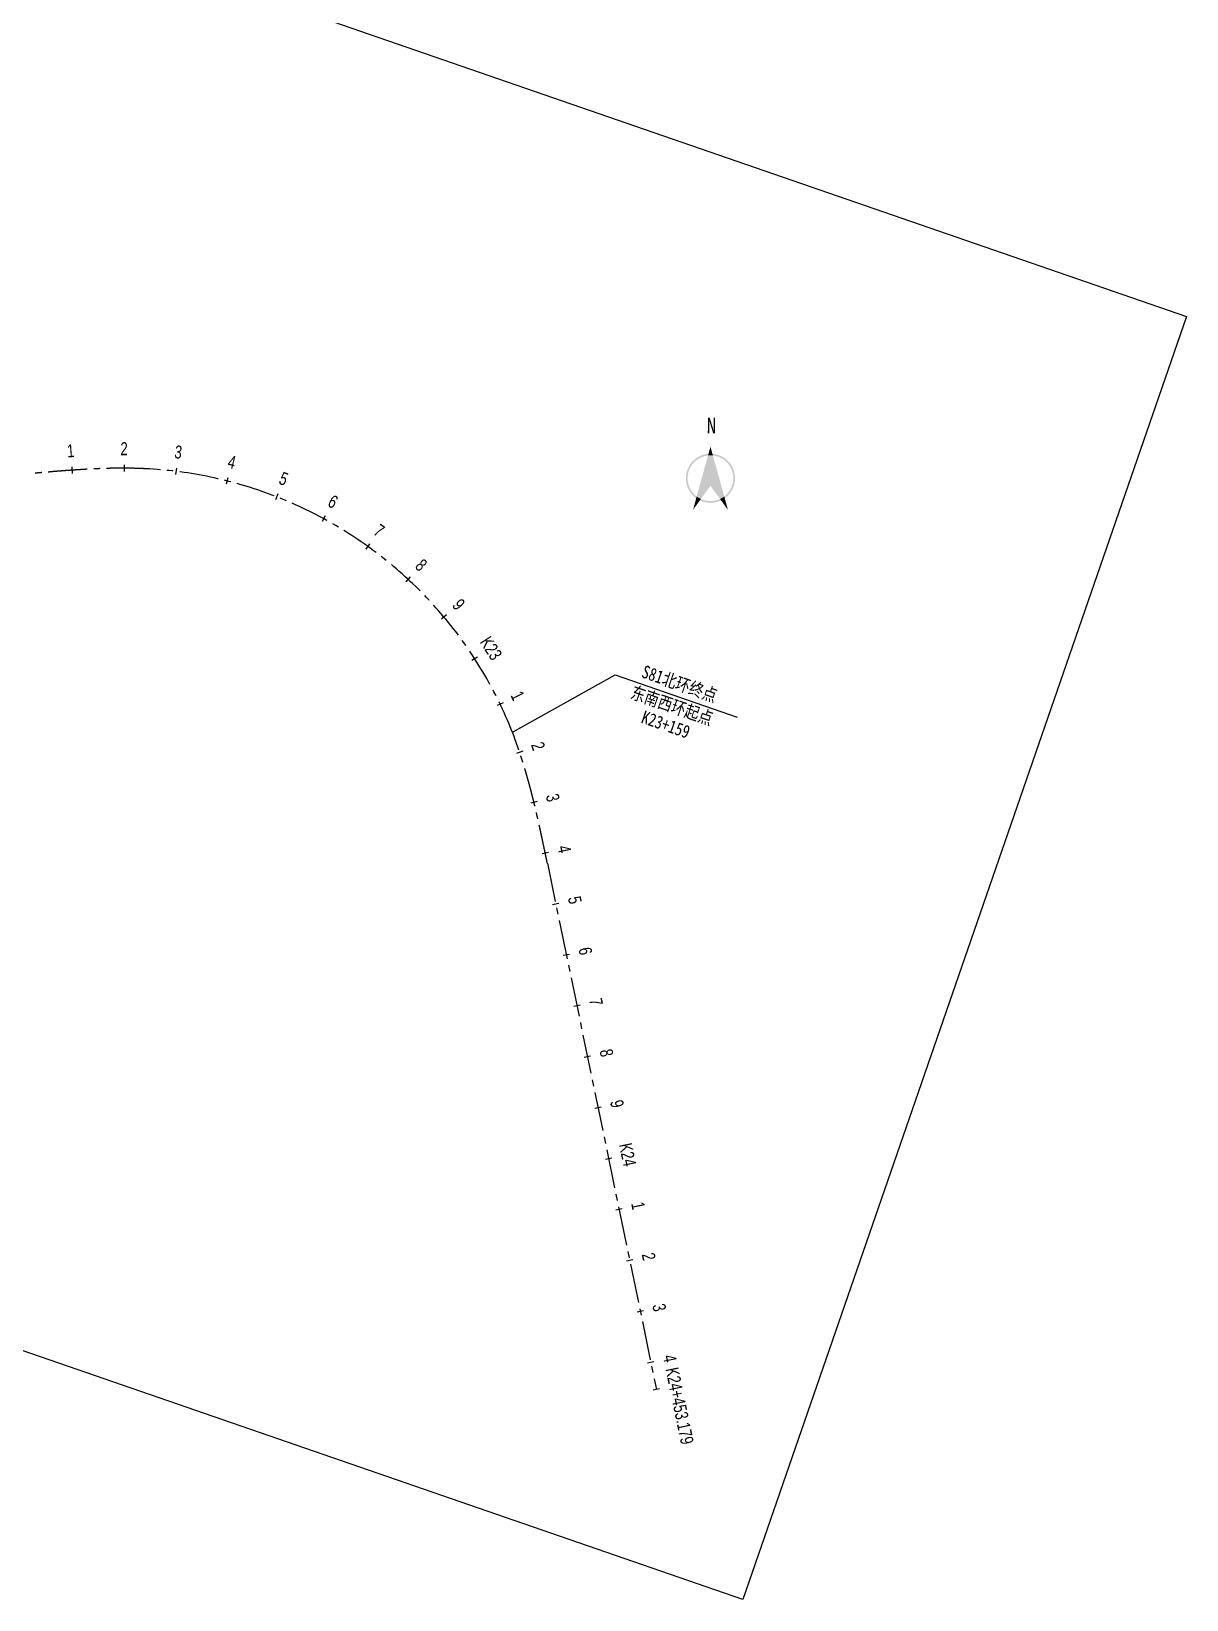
# Model space of a CAD drawing. Header units: millimetres. Extents: x 29316 to 52938, y 29851 to 35526.
# Drawn here: x 50718 to 52938, y 29851 to 32866 of the extents above; entities that cross this region are included whole.
import ezdxf
from ezdxf.enums import TextEntityAlignment as Align

# ---------------------------------------------------------------- set-up
doc = ezdxf.new("R2010")
doc.units = ezdxf.units.MM
doc.header["$MEASUREMENT"] = 0
doc.linetypes.add('CENTER2', pattern=[1.125, 0.75, -0.125, 0.125, -0.125])
doc.layers.get('0').update_dxf_attribs({"linetype": 'CONTINUOUS'})
for name, color, linetype in [('D-指北针', 7, 'CONTINUOUS'), ('PILE', 7, 'CONTINUOUS'), ('标注_桩号', 2, 'CONTINUOUS'), ('桥梁', 5, 'CONTINUOUS')]:
    doc.layers.add(name, color=color, linetype=linetype)
doc.layers.add('平面分图边界', color=1, linetype='CONTINUOUS', plot=False)
doc.styles.get("Standard").update_dxf_attribs({"font": 'rc9.shx', "width": 0.75, "height": 6, "bigfont": 'hztxt.shx'})
doc.styles.add('桥梁', font='', dxfattribs={"width": 0.75})
doc.styles.add('黑体', font='')
doc.styles.get('桥梁').set_extended_font_data('SimHei')
doc.styles.get('黑体').set_extended_font_data('SimHei')

# ---------------------------------------------------------------- blocks, each defined once
blk = doc.blocks.new('zbz1')
at = {"layer": 'D-指北针'}
for color, points in [(1, [(11235, 10605.11), (11234.62, 10603.75, -0.019769), (11235, 10603.77)]), (250, [(11235, 10605.11), (11235, 10603.77, -0.019769), (11235.37, 10603.75)]), (256, [(11234.62, 10603.75, 0.700829), (11232.26, 10595.18), (11232.35, 10595.52, -0.680298), (11234.53, 10603.41)]), (1, [(11235, 10603.43, 0.026723), (11234.53, 10603.41), (11232.35, 10595.52, 0.053486), (11233.16, 10595.04), (11235, 10597.57)]), (1, [(11235, 10603.77, 0.019769), (11234.62, 10603.75), (11234.53, 10603.41, -0.026723), (11235, 10603.43)]), (250, [(11235.37, 10603.75, 0.019769), (11235, 10603.77), (11235, 10603.43, -0.026723), (11235.47, 10603.41)]), (250, [(11235.47, 10603.41, 0.026723), (11235, 10603.43), (11235, 10597.57), (11236.84, 10595.04, 0.053486), (11237.64, 10595.52)]), (7, [(11235.37, 10603.75), (11235.47, 10603.41, -0.680298), (11237.64, 10595.52), (11237.74, 10595.18, 0.700829)]), (1, [(11232.35, 10595.52), (11232.26, 10595.18, 0.042977), (11232.96, 10594.77), (11233.16, 10595.04, -0.053486)]), (250, [(11237.74, 10595.18), (11237.64, 10595.52, -0.053486), (11236.84, 10595.04), (11237.04, 10594.77, 0.042977)]), (1, [(11232.96, 10594.77, -0.042977), (11232.26, 10595.18), (11231.65, 10592.96)]), (7, [(11237.04, 10594.77), (11236.84, 10595.04, -0.108285), (11235, 10594.64, -0.108285), (11233.16, 10595.04), (11232.96, 10594.77, 0.111862), (11235, 10594.3, 0.111862)]), (250, [(11237.74, 10595.18, -0.042977), (11237.04, 10594.77), (11238.35, 10592.96)])]:
    blk.add_hatch(color=color, dxfattribs=at).paths.add_polyline_path(points)
at = {"layer": 'D-指北针', "style": '黑体', "width": 0.9}
blk.add_text('N', height=2.99, rotation=359.8293, dxfattribs=at).set_placement((11234.26, 10606.78), align=Align.BOTTOM_LEFT)

msp = doc.modelspace()

# ---------------------------------------------------------------- linework, layer by layer
at = {"color": 1, "linetype": 'CENTER2', "ltscale": 100}
msp.add_line((51709.7, 31267.1), (51919.3, 30255.2), dxfattribs=at)
at = {"color": 1, "linetype": 'CENTER2', "ltscale": 100, "flags": 128}
for points in [[(50937.7, 32025.5, -0.000381), (50936.5, 32025.5, -0.000379), (50935.3, 32025.6, -0.000377), (50934, 32025.6, -0.000375), (50932.8, 32025.7, -0.000372), (50931.6, 32025.7, -0.00037), (50930.4, 32025.8, -0.000368), (50929.2, 32025.8, -0.000366), (50927.9, 32025.9, -0.000364), (50926.7, 32025.9, -0.000362), (50925.5, 32026, -0.00036), (50924.3, 32026, -0.000358), (50923, 32026.1, -0.000355), (50921.8, 32026.1, -0.000353), (50920.6, 32026.1, -0.000351), (50919.4, 32026.2, -0.000349), (50918.2, 32026.2, -0.000347), (50916.9, 32026.2, -0.000345), (50915.7, 32026.3, -0.000343), (50914.5, 32026.3, -0.000341), (50913.3, 32026.3, -0.000338), (50912.1, 32026.3, -0.000336), (50910.8, 32026.4, -0.000334), (50909.6, 32026.4, -0.000332), (50908.4, 32026.4, -0.00033), (50907.2, 32026.4, -0.000328), (50905.9, 32026.4, -0.000326), (50904.7, 32026.5, -0.000324), (50903.5, 32026.5, -0.000321), (50902.3, 32026.5, -0.000319), (50901.1, 32026.5, -0.000317), (50899.8, 32026.5, -0.000315), (50898.6, 32026.5, -0.000313), (50897.4, 32026.5, -0.000311), (50896.2, 32026.5, -0.000309), (50894.9, 32026.5, -0.000307), (50893.7, 32026.5, -0.000304), (50892.5, 32026.5, -0.000302), (50891.3, 32026.5, -0.0003), (50890.1, 32026.5, -0.000298), (50888.8, 32026.5, -0.000296), (50887.6, 32026.5, -0.000294), (50886.4, 32026.5, -0.000292), (50885.2, 32026.5, -0.00029), (50883.9, 32026.5, -0.000288), (50882.7, 32026.5, -0.000285), (50881.5, 32026.5, -0.000283), (50880.3, 32026.4, -0.000281), (50879.1, 32026.4, -0.000279), (50877.8, 32026.4, -0.000277), (50876.6, 32026.4, -0.000275), (50875.4, 32026.4, -0.000273), (50874.2, 32026.4, -0.000271), (50872.9, 32026.3, -0.000268), (50871.7, 32026.3, -0.000266), (50870.5, 32026.3, -0.000264), (50869.3, 32026.3, -0.000262), (50868.1, 32026.2, -0.00026), (50866.8, 32026.2, -0.000258), (50865.6, 32026.2, -0.000256), (50864.4, 32026.1, -0.000254), (50863.2, 32026.1, -0.000251), (50861.9, 32026.1, -0.000249), (50860.7, 32026, -0.000247), (50859.5, 32026, -0.000245), (50858.3, 32026, -0.000243), (50857.1, 32025.9, -0.000241), (50855.8, 32025.9, -0.000239), (50854.6, 32025.8, -0.000237), (50853.4, 32025.8, -0.000234), (50852.2, 32025.8, -0.000232), (50851, 32025.7, -0.00023), (50849.7, 32025.7, -0.000228), (50848.5, 32025.6, -0.000226), (50847.3, 32025.6, -0.000224), (50846.1, 32025.5, -0.000222), (50844.8, 32025.5, -0.00022), (50843.6, 32025.4, -0.000217), (50842.4, 32025.4, -0.000215), (50841.2, 32025.3, -0.000213), (50840, 32025.3, -0.000211), (50838.7, 32025.2, -0.000209), (50837.5, 32025.1, -0.000207), (50836.3, 32025.1, -0.000205), (50835.1, 32025, -0.000203), (50833.9, 32025, -0.000201), (50832.6, 32024.9, -0.000198), (50831.4, 32024.8, -0.000196), (50830.2, 32024.8, -0.000194), (50829, 32024.7, -0.000192), (50827.8, 32024.7, -0.00019), (50826.5, 32024.6, -0.000188), (50825.3, 32024.5, -0.000186), (50824.1, 32024.5, -0.000184), (50822.9, 32024.4, -0.000181), (50821.7, 32024.3, -0.000179), (50820.4, 32024.2, -0.000177), (50819.2, 32024.2, -0.000175), (50818, 32024.1, -0.000173), (50816.8, 32024, -0.000171), (50815.6, 32024, -0.000169), (50814.3, 32023.9, -0.000167), (50813.1, 32023.8, -0.000164), (50811.9, 32023.7, -0.000162), (50810.7, 32023.7, -0.00016), (50809.5, 32023.6, -0.000158), (50808.2, 32023.5, -0.000156), (50807, 32023.4, -0.000154), (50805.8, 32023.3, -0.000152), (50804.6, 32023.3, -0.00015), (50803.4, 32023.2, -0.000147), (50802.1, 32023.1, -0.000145), (50800.9, 32023, -0.000143), (50799.7, 32022.9, -0.000141), (50798.5, 32022.8, -0.000139), (50797.3, 32022.8, -0.000137), (50796, 32022.7, -0.000135), (50794.8, 32022.6, -0.000133), (50793.6, 32022.5, -0.00013), (50792.4, 32022.4, -0.000128), (50791.2, 32022.3, -0.000126), (50789.9, 32022.2, -0.000124), (50788.7, 32022.2, -0.000122), (50787.5, 32022.1, -0.00012), (50786.3, 32022, -0.000118), (50785.1, 32021.9, -0.000116), (50783.8, 32021.8, -0.000114), (50782.6, 32021.7, -0.000111), (50781.4, 32021.6, -0.000109), (50780.2, 32021.5, -0.000107), (50779, 32021.4, -0.000105), (50777.8, 32021.3, -0.000103), (50776.5, 32021.2, -0.000101), (50775.3, 32021.1, -0.000099), (50774.1, 32021, -0.000097), (50772.9, 32020.9, -0.000094), (50771.7, 32020.8, -0.000092), (50770.4, 32020.7, -0.00009), (50769.2, 32020.6, -0.000088), (50768, 32020.6, -0.000086), (50766.8, 32020.5, -0.000084), (50765.6, 32020.4, -0.000082), (50764.4, 32020.3, -0.00008), (50763.1, 32020.2, -0.000077), (50761.9, 32020.1, -0.000075), (50760.7, 32020, -0.000073), (50759.5, 32019.9, -0.000071), (50758.3, 32019.8, -0.000069), (50757, 32019.7, -0.000067), (50755.8, 32019.6, -0.000065), (50754.6, 32019.4, -0.000063), (50753.4, 32019.3, -0.00006), (50752.2, 32019.2, -0.000058), (50751, 32019.1, -0.000056), (50749.7, 32019, -0.000054), (50748.5, 32018.9, -0.000052), (50747.3, 32018.8, -0.00005), (50746.1, 32018.7, -0.000048), (50744.9, 32018.6, -0.000046), (50743.6, 32018.5, -0.000043), (50742.4, 32018.4, -0.000041), (50741.2, 32018.3, -0.000039), (50740, 32018.2, -0.000037), (50738.8, 32018.1, -0.000035), (50737.6, 32018, -0.000033), (50736.3, 32017.9, -0.000031), (50735.1, 32017.8, -0.000029), (50733.9, 32017.7, -0.000027), (50732.7, 32017.6, -0.000024), (50731.5, 32017.5, -0.000022), (50730.3, 32017.4, -0.00002), (50729, 32017.2, -0.000018), (50727.8, 32017.1, -0.000016), (50726.6, 32017, -0.000014), (50725.4, 32016.9, -0.000012), (50724.2, 32016.8, -0.00001), (50722.9, 32016.7, -0.000007), (50721.7, 32016.6, -0.000005), (50720.5, 32016.5, -0.000003), (50719.3, 32016.4, -0.000001), (50718.1, 32016.3)], [(51709.7, 31267.1, -0.000001), (51709.4, 31268.4, -0.000004), (51709.1, 31269.8, -0.000006), (51708.8, 31271.2, -0.000008), (51708.5, 31272.5, -0.000011), (51708.3, 31273.9, -0.000013), (51708, 31275.2, -0.000016), (51707.7, 31276.6, -0.000018), (51707.4, 31278, -0.00002), (51707.1, 31279.3, -0.000023), (51706.8, 31280.7, -0.000025), (51706.6, 31282, -0.000028), (51706.3, 31283.4, -0.00003), (51706, 31284.8, -0.000033), (51705.7, 31286.1, -0.000035), (51705.4, 31287.5, -0.000037), (51705.1, 31288.8, -0.00004), (51704.9, 31290.2, -0.000042), (51704.6, 31291.6, -0.000045), (51704.3, 31292.9, -0.000047), (51704, 31294.3, -0.000049), (51703.7, 31295.6, -0.000052), (51703.4, 31297, -0.000054), (51703.2, 31298.4, -0.000057), (51702.9, 31299.7, -0.000059), (51702.6, 31301.1, -0.000061), (51702.3, 31302.4, -0.000064), (51702, 31303.8, -0.000066), (51701.7, 31305.2, -0.000069), (51701.4, 31306.5, -0.000071), (51701.2, 31307.9, -0.000074), (51700.9, 31309.2, -0.000076), (51700.6, 31310.6, -0.000078), (51700.3, 31312, -0.000081), (51700, 31313.3, -0.000083), (51699.7, 31314.7, -0.000086), (51699.4, 31316, -0.000088), (51699.1, 31317.4, -0.00009), (51698.8, 31318.7, -0.000093), (51698.5, 31320.1, -0.000095), (51698.3, 31321.5, -0.000098), (51698, 31322.8, -0.0001), (51697.7, 31324.2, -0.000102), (51697.4, 31325.5, -0.000105), (51697.1, 31326.9, -0.000107), (51696.8, 31328.2, -0.00011), (51696.5, 31329.6, -0.000112), (51696.2, 31331, -0.000115), (51695.9, 31332.3, -0.000117), (51695.6, 31333.7, -0.000119), (51695.3, 31335, -0.000122), (51695, 31336.4, -0.000124), (51694.7, 31337.7, -0.000127), (51694.4, 31339.1, -0.000129), (51694.1, 31340.5, -0.000131), (51693.8, 31341.8, -0.000134), (51693.5, 31343.2, -0.000136), (51693.2, 31344.5, -0.000139), (51692.9, 31345.9, -0.000141), (51692.6, 31347.2, -0.000143), (51692.3, 31348.6, -0.000146), (51692, 31349.9, -0.000148), (51691.7, 31351.3, -0.000151), (51691.4, 31352.7, -0.000153), (51691.1, 31354, -0.000156), (51690.8, 31355.4, -0.000158), (51690.4, 31356.7, -0.00016), (51690.1, 31358.1, -0.000163), (51689.8, 31359.4, -0.000165), (51689.5, 31360.8, -0.000168), (51689.2, 31362.1, -0.00017), (51688.9, 31363.5, -0.000172), (51688.6, 31364.8, -0.000175), (51688.2, 31366.2, -0.000177), (51687.9, 31367.5, -0.00018), (51687.6, 31368.9, -0.000182), (51687.3, 31370.2, -0.000184), (51687, 31371.6, -0.000187), (51686.7, 31372.9, -0.000189), (51686.3, 31374.3, -0.000192), (51686, 31375.6, -0.000194), (51685.7, 31377, -0.000197), (51685.4, 31378.3, -0.000199), (51685, 31379.7, -0.000201), (51684.7, 31381, -0.000204), (51684.4, 31382.4, -0.000206), (51684, 31383.7, -0.000209), (51683.7, 31385.1, -0.000211), (51683.4, 31386.4, -0.000213), (51683.1, 31387.8, -0.000216), (51682.7, 31389.1, -0.000218), (51682.4, 31390.5, -0.000221), (51682, 31391.8, -0.000223), (51681.7, 31393.2, -0.000225), (51681.4, 31394.5, -0.000228), (51681, 31395.9, -0.00023), (51680.7, 31397.2, -0.000233), (51680.3, 31398.6, -0.000235), (51680, 31399.9, -0.000238), (51679.7, 31401.3, -0.00024), (51679.3, 31402.6, -0.000242), (51679, 31403.9, -0.000245), (51678.6, 31405.3, -0.000247), (51678.3, 31406.6, -0.00025), (51677.9, 31408, -0.000252), (51677.6, 31409.3, -0.000254), (51677.2, 31410.7, -0.000257), (51676.8, 31412, -0.000259), (51676.5, 31413.4, -0.000262), (51676.1, 31414.7, -0.000264), (51675.8, 31416, -0.000266), (51675.4, 31417.4, -0.000269), (51675.1, 31418.7, -0.000271), (51674.7, 31420.1, -0.000274), (51674.3, 31421.4, -0.000276), (51674, 31422.7, -0.000279), (51673.6, 31424.1, -0.000281), (51673.2, 31425.4, -0.000283), (51672.8, 31426.8, -0.000286), (51672.5, 31428.1, -0.000288), (51672.1, 31429.4, -0.000291), (51671.7, 31430.8, -0.000293), (51671.3, 31432.1, -0.000295), (51671, 31433.4, -0.000298), (51670.6, 31434.8, -0.0003), (51670.2, 31436.1, -0.000303), (51669.8, 31437.4, -0.000305), (51669.4, 31438.8, -0.000307), (51669, 31440.1, -0.00031), (51668.7, 31441.4, -0.000312), (51668.3, 31442.8, -0.000315), (51667.9, 31444.1, -0.000317), (51667.5, 31445.4, -0.000319), (51667.1, 31446.8, -0.000322), (51666.7, 31448.1, -0.000324), (51666.3, 31449.4, -0.000327), (51665.9, 31450.8, -0.000329), (51665.5, 31452.1, -0.000332), (51665.1, 31453.4, -0.000334), (51664.7, 31454.8, -0.000336), (51664.3, 31456.1, -0.000339), (51663.9, 31457.4, -0.000341), (51663.4, 31458.7, -0.000344), (51663, 31460.1, -0.000346), (51662.6, 31461.4, -0.000348), (51662.2, 31462.7, -0.000351), (51661.8, 31464, -0.000353), (51661.4, 31465.4, -0.000356), (51660.9, 31466.7, -0.000358), (51660.5, 31468, -0.00036), (51660.1, 31469.3, -0.000363), (51659.7, 31470.6, -0.000365), (51659.2, 31472, -0.000368), (51658.8, 31473.3, -0.00037), (51658.4, 31474.6, -0.000373), (51657.9, 31475.9, -0.000375), (51657.5, 31477.2, -0.000377), (51657, 31478.6, -0.00038), (51656.6, 31479.9, -0.000382), (51656.2, 31481.2, -0.000385), (51655.7, 31482.5, -0.000387), (51655.3, 31483.8, -0.000389), (51654.8, 31485.1, -0.000392), (51654.4, 31486.4, -0.000394), (51653.9, 31487.8, -0.000397), (51653.4, 31489.1, -0.000399), (51653, 31490.4, -0.000401), (51652.5, 31491.7, -0.000404), (51652.1, 31493, -0.000406), (51651.6, 31494.3, -0.000409), (51651.1, 31495.6, -0.000411), (51650.7, 31496.9, -0.000414), (51650.2, 31498.2, -0.000416), (51649.7, 31499.5, -0.000418), (51649.2, 31500.8, -0.000421), (51648.8, 31502.1, -0.000423), (51648.3, 31503.5, -0.000426), (51647.8, 31504.8, -0.000428), (51647.3, 31506.1, -0.00043), (51646.8, 31507.4, -0.000433), (51646.3, 31508.7)]]:
    msp.add_lwpolyline(points, format="xyb", dxfattribs=at)
at = {"color": 1, "linetype": 'CENTER2', "ltscale": 100}
msp.add_arc((50897.8, 31226.5), 800, 20.6555, 87.1391, dxfattribs=at)
at = {"layer": 'PILE'}
msp.add_lwpolyline([(51642.5, 31518.8), (51839.8, 31629.2), (52074.7, 31548)], dxfattribs=at)
at = {"layer": '平面分图边界', "color": 2, "flags": 128}
msp.add_lwpolyline([(44857.4, 35111.3), (52938.3, 32318), (52085.6, 29851.2), (44004.7, 32644.5)], close=True, dxfattribs=at)
at = {"layer": '标注_桩号'}
for p, q in [((50795.8, 32028.9), (50796.7, 32016.5)), ((50896.2, 32032.8), (50896.1, 32020.3)), ((50996.7, 32026.6), (50995.1, 32014.2)), ((51095.7, 32008), (51092.6, 31995.9)), ((51191.6, 31977.3), (51187, 31965.6)), ((51282.9, 31934.8), (51276.9, 31923.8)), ((51368.2, 31881.2), (51360.9, 31871.1)), ((51446.2, 31817.5), (51437.7, 31808.3)), ((51515.6, 31744.5), (51506, 31736.5)), ((51575.3, 31663.4), (51564.8, 31656.7)), ((51624.5, 31575.6), (51613.3, 31570.1)), ((51662.4, 31482.2), (51650.6, 31478.3)), ((51690, 31385.6), (51677.9, 31382.6)), ((51711.8, 31287.8), (51699.5, 31285.2)), ((51732, 31189.9), (51719.8, 31187.3)), ((51752.3, 31091.9), (51740.1, 31089.4)), ((51772.6, 30994), (51760.4, 30991.5)), ((51792.9, 30896.1), (51780.7, 30893.6)), ((51813.2, 30798.2), (51800.9, 30795.6)), ((51833.5, 30700.3), (51821.2, 30697.7)), ((51853.7, 30602.3), (51841.5, 30599.8)), ((51874, 30504.4), (51861.8, 30501.9)), ((51894.3, 30406.5), (51882.1, 30404)), ((51914.6, 30308.6), (51902.4, 30306)), ((51925.4, 30256.5), (51913.1, 30254))]:
    msp.add_line(p, q, dxfattribs=at)

# ---------------------------------------------------------------- block references
at = {"layer": 'D-指北针', "xscale": 10, "yscale": 10, "zscale": 10}
msp.add_blockref('zbz1', (-60326.8, -73983.1), dxfattribs=at)

# ---------------------------------------------------------------- texts
at = {"layer": '标注_桩号', "width": 0.75}
for s, rotation, p in [('1', 4.0157, (50794.5, 32047.6)), ('2', 359.8343, (50896.2, 32051.5)), ('3', 352.9534, (50999, 32045.2)), ('4', 345.7915, (51100.3, 32026.2)), ('5', 338.6295, (51198.4, 31994.7)), ('6', 331.4675, (51291.8, 31951.3)), ('7', 324.3056, (51379.1, 31896.5)), ('8', 317.1436, (51458.9, 31831.2)), ('9', 309.9816, (51529.9, 31756.6)), ('K23', 302.8196, (51591.1, 31673.6)), ('1', 295.6577, (51641.4, 31583.7)), ('2', 288.626, (51680.2, 31488.2)), ('3', 283.7603, (51708.2, 31390.1)), ('4', 281.7595, (51730.1, 31291.6)), ('5', 281.7031, (51750.4, 31193.7)), ('6', 281.7031, (51770.7, 31095.7)), ('7', 281.7031, (51791, 30997.8)), ('8', 281.7031, (51811.3, 30899.9)), ('9', 281.7031, (51831.5, 30802)), ('K24', 281.7031, (51851.8, 30704.1)), ('1', 281.7031, (51872.1, 30606.1)), ('2', 281.7031, (51892.4, 30508.2)), ('3', 281.7031, (51912.7, 30410.3)), ('4', 281.7031, (51933, 30312.4)), ('K24+453.179', 281.7031, (51951.8, 30221.3))]:
    msp.add_text(s, height=25, rotation=rotation, dxfattribs=at).set_placement(p, align=Align.CENTER)
at = {"layer": '桥梁', "color": 1, "linetype": 'Continuous', "style": '桥梁', "width": 0.8}
for s, p in [('S81北环终点', (51963.9, 31612.3)), ('东南西环起点', (51949.3, 31570.3)), ('K23+159', (51937.4, 31533.8))]:
    msp.add_text(s, height=25, rotation=340.9317, dxfattribs=at).set_placement(p, align=Align.MIDDLE_CENTER)

doc.saveas('drawing.dxf')
